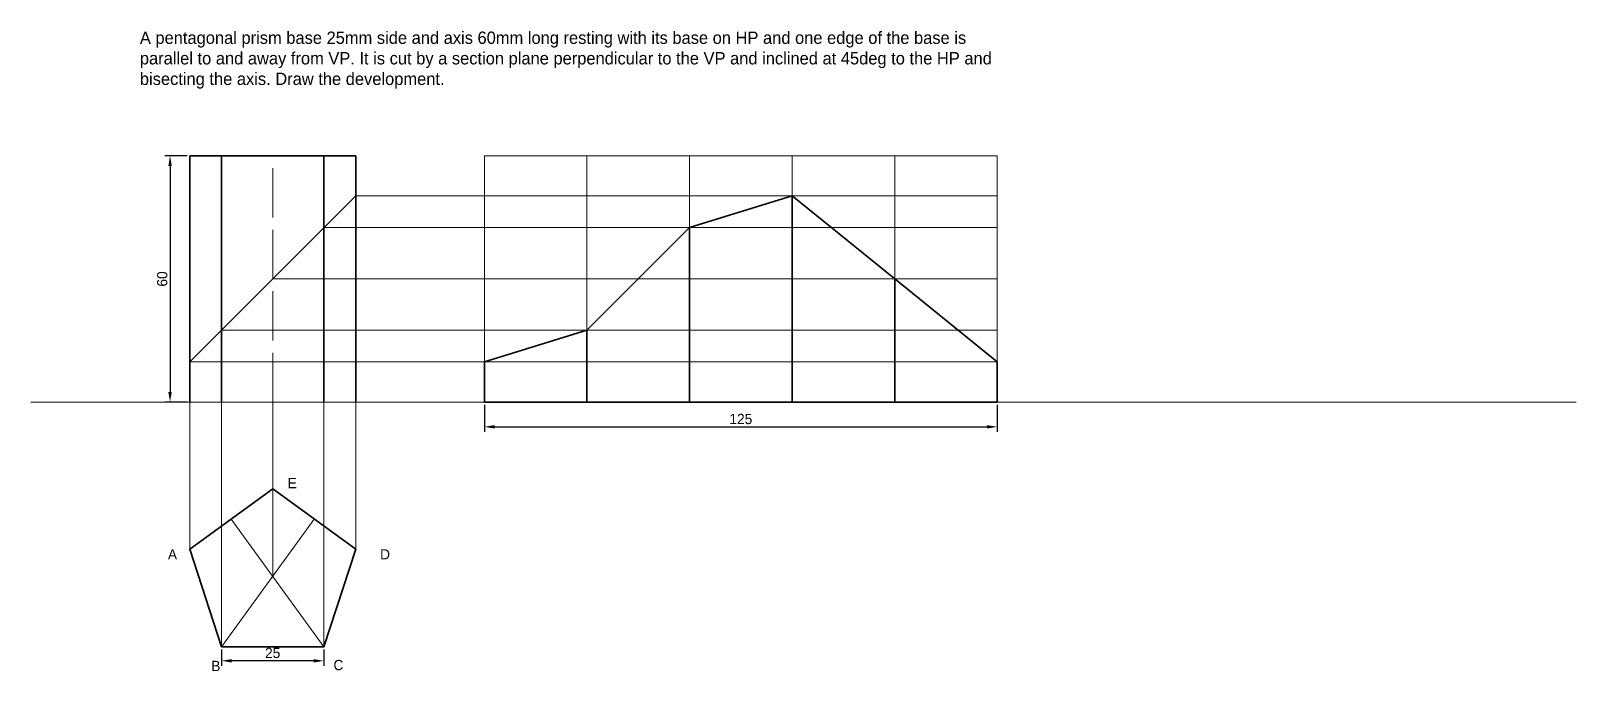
# Model space of a CAD drawing. Header units: millimetres. Extents: x 1063 to 1439, y 2018 to 2174.
import ezdxf

# ---------------------------------------------------------------- set-up
doc = ezdxf.new("R2010")
doc.units = ezdxf.units.MM
doc.linetypes.add('ACAD_ISO02W100', pattern=[15, 12, -3])
for name, color, linetype, lineweight in [('Layer1', 7, 'Continuous', 35), ('Layer2', 3, 'Continuous', 15), ('Layer3', 1, 'ACAD_ISO02W100', 20)]:
    doc.layers.add(name, color=color, linetype=linetype, lineweight=lineweight)
doc.styles.get("Standard").update_dxf_attribs({"font": 'comicbd.ttf', "height": 2.5})
doc.dimstyles.new('ISO-25', dxfattribs={"dimtxt": 2.5, "dimasz": 2.5, "dimexe": 1.25, "dimexo": 0.625, "dimtad": 1, "dimtxsty": 'Standard', "dimcen": 2.5, "dimadec": 0, "dimazin": 0, "dimtfac": 1, "dimtmove": 0, "dimatfit": 3, "dimfxl": 1, "dimarcsym": 0})

# ---------------------------------------------------------------- blocks, each defined once
blk = doc.blocks.new('*D1')
at = {"layer": 'Defpoints', "color": 0, "transparency": 16777216}
for p in [(1173.36, 2083.93), (1298.36, 2083.93), (1298.36, 2077.91)]:
    blk.add_point(p, dxfattribs=at)
at = {"layer": 'Layer1', "color": 0, "lineweight": -2, "transparency": 16777216}
for p, q in [((1173.36, 2083.3), (1173.36, 2076.66)), ((1298.36, 2083.3), (1298.36, 2076.66)), ((1175.86, 2077.91), (1295.86, 2077.91))]:
    blk.add_line(p, q, dxfattribs=at)
at = {"layer": 'Layer1', "color": 0, "transparency": 16777216}
for points in [[(1175.86, 2078.33), (1175.86, 2077.49), (1173.36, 2077.91)], [(1295.86, 2078.33), (1295.86, 2077.49), (1298.36, 2077.91)]]:
    blk.add_solid(points, dxfattribs=at)
at = {"layer": 'Layer1', "color": 0, "transparency": 16777216, "insert": (1235.86, 2079.81), "char_height": 2.5, "attachment_point": 5}
blk.add_mtext('125', dxfattribs=at)
blk = doc.blocks.new('*D2')
at = {"layer": 'Defpoints', "color": 0, "transparency": 16777216}
for p in [(1101.55, 2143.93), (1096.76, 2083.93), (1101.55, 2083.93)]:
    blk.add_point(p, dxfattribs=at)
at = {"layer": 'Layer1', "color": 0, "lineweight": -2, "transparency": 16777216}
for p, q in [((1100.92, 2143.93), (1095.51, 2143.93)), ((1096.76, 2141.43), (1096.76, 2086.43)), ((1100.92, 2083.93), (1095.51, 2083.93))]:
    blk.add_line(p, q, dxfattribs=at)
at = {"layer": 'Layer1', "color": 0, "transparency": 16777216}
for points in [[(1096.34, 2141.43), (1097.18, 2141.43), (1096.76, 2143.93)], [(1096.34, 2086.43), (1097.18, 2086.43), (1096.76, 2083.93)]]:
    blk.add_solid(points, dxfattribs=at)
at = {"layer": 'Layer1', "color": 0, "transparency": 16777216, "insert": (1094.86, 2113.93), "char_height": 2.5, "attachment_point": 5, "rotation": 90}
blk.add_mtext('60', dxfattribs=at)
blk = doc.blocks.new('*D3')
at = {"layer": 'Defpoints', "color": 0, "transparency": 16777216}
for p in [(1109.27, 2024.33), (1134.27, 2024.33), (1109.27, 2020.93)]:
    blk.add_point(p, dxfattribs=at)
at = {"layer": 'Layer1', "color": 0, "lineweight": -2, "transparency": 16777216}
for p, q in [((1109.27, 2023.7), (1109.27, 2019.68)), ((1134.27, 2023.7), (1134.27, 2019.68)), ((1131.77, 2020.93), (1111.77, 2020.93))]:
    blk.add_line(p, q, dxfattribs=at)
at = {"layer": 'Layer1', "color": 0, "transparency": 16777216}
for points in [[(1111.77, 2021.34), (1111.77, 2020.51), (1109.27, 2020.93)], [(1131.77, 2021.34), (1131.77, 2020.51), (1134.27, 2020.93)]]:
    blk.add_solid(points, dxfattribs=at)
at = {"layer": 'Layer1', "color": 0, "transparency": 16777216, "insert": (1121.77, 2022.83), "char_height": 2.5, "attachment_point": 5}
blk.add_mtext('25', dxfattribs=at)

msp = doc.modelspace()

# ---------------------------------------------------------------- linework, layer by layer
at = {"layer": 'Layer1'}
for p, q in [((1101.548, 2083.93), (1101.548, 2143.93)), ((1101.548, 2143.93), (1141.999, 2143.93)), ((1109.274, 2083.93), (1109.274, 2143.93)), ((1134.274, 2083.93), (1134.274, 2143.93)), ((1141.999, 2143.93), (1141.999, 2083.93)), ((1223.364, 2126.43), (1248.364, 2134.155)), ((1248.364, 2134.155), (1273.364, 2113.93)), ((1248.364, 2083.93), (1248.364, 2134.155)), ((1198.364, 2101.43), (1223.364, 2126.43)), ((1223.364, 2083.93), (1223.364, 2126.43)), ((1273.364, 2113.93), (1298.364, 2093.704)), ((1273.364, 2083.93), (1273.364, 2113.93)), ((1173.364, 2093.704), (1198.364, 2101.43)), ((1198.364, 2083.93), (1198.364, 2101.43)), ((1173.364, 2083.93), (1173.364, 2093.704)), ((1298.364, 2093.704), (1298.364, 2083.93)), ((1173.364, 2083.93), (1298.364, 2083.93))]:
    msp.add_line(p, q, dxfattribs=at)
msp.add_lwpolyline([(1109.274, 2024.326), (1134.274, 2024.326), (1141.999, 2048.103), (1121.774, 2062.797), (1101.548, 2048.103)], close=True, dxfattribs=at)
at = {"layer": 'Layer2'}
for p, q in [((1101.548, 2093.704), (1141.999, 2134.155)), ((1141.999, 2134.155), (1298.364, 2134.155)), ((1134.274, 2126.43), (1298.364, 2126.43)), ((1121.774, 2113.93), (1298.364, 2113.93)), ((1109.274, 2101.43), (1298.364, 2101.43)), ((1101.548, 2093.704), (1298.364, 2093.704)), ((1062.849, 2083.93), (1439.41, 2083.93)), ((1101.548, 2048.103), (1101.548, 2083.93)), ((1109.274, 2024.326), (1109.274, 2083.93)), ((1121.774, 2062.797), (1121.774, 2083.93)), ((1134.274, 2024.326), (1134.274, 2083.93)), ((1141.999, 2048.103), (1141.999, 2083.93)), ((1121.774, 2062.797), (1121.774, 2041.531)), ((1109.274, 2024.326), (1131.886, 2055.45)), ((1134.274, 2024.326), (1111.661, 2055.45))]:
    msp.add_line(p, q, dxfattribs=at)
for points in [[(1173.364, 2083.93), (1198.364, 2083.93), (1198.364, 2143.93), (1173.364, 2143.93)], [(1198.364, 2083.93), (1223.364, 2083.93), (1223.364, 2143.93), (1198.364, 2143.93)], [(1223.364, 2083.93), (1248.364, 2083.93), (1248.364, 2143.93), (1223.364, 2143.93)], [(1248.364, 2083.93), (1273.364, 2083.93), (1273.364, 2143.93), (1248.364, 2143.93)], [(1273.364, 2083.93), (1298.364, 2083.93), (1298.364, 2143.93), (1273.364, 2143.93)]]:
    msp.add_lwpolyline(points, close=True, dxfattribs=at)
at = {"layer": 'Layer3'}
msp.add_line((1121.774, 2083.93), (1121.774, 2143.93), dxfattribs=at)

# ---------------------------------------------------------------- texts
at = {"layer": 'Layer1', "insert": (1089.405, 2174.176), "char_height": 3, "attachment_point": 1}
msp.add_mtext_dynamic_manual_height_columns('A pentagonal prism base 25mm side and axis 60mm long resting with its base on HP and one edge of the base is parallel to and away from VP. It is cut by a section plane perpendicular to the VP and inclined at 45deg to the HP and bisecting the axis. Draw the development. ', width=213.89403, gutter_width=12.5, heights=[0], dxfattribs=at)
at = {"layer": 'Layer2', "char_height": 2.5, "attachment_point": 1}
for s, width, insert in [('E', 44.48547, (1125.426, 2065.451)), ('A', 1.80941, (1096.243, 2048.103)), ('D', 0.77546, (1147.941, 2048.103)), ('B', 4.4305, (1106.805, 2020.928)), ('C', 1.27678, (1136.583, 2021.148))]:
    msp.add_mtext_dynamic_manual_height_columns(s, width=width, gutter_width=12.5, heights=[0], dxfattribs=dict(at, insert=insert))

# ---------------------------------------------------------------- dimensions: what is measured, and where the dimension line sits
at = {"layer": 'Layer1'}
dim = msp.add_linear_dim(base=(1096.76, 2083.93), p1=(1101.548, 2143.93), p2=(1101.548, 2083.93), angle=90, dimstyle='ISO-25', dxfattribs=at)
dim.commit()
dim.dimension.update_dxf_attribs({"geometry": '*D2', "text_midpoint": (1094.858, 2113.93)})
for base, p1, p2, picture, middle in [((1298.364, 2077.911), (1173.364, 2083.93), (1298.364, 2083.93), '*D1', (1235.864, 2079.812)), ((1109.274, 2020.928), (1134.274, 2024.326), (1109.274, 2024.326), '*D3', (1121.774, 2022.83))]:
    dim = msp.add_linear_dim(base=base, p1=p1, p2=p2, dimstyle='ISO-25', dxfattribs=at)
    dim.commit()
    dim.dimension.update_dxf_attribs({"geometry": picture, "text_midpoint": middle})

doc.saveas('drawing.dxf')
